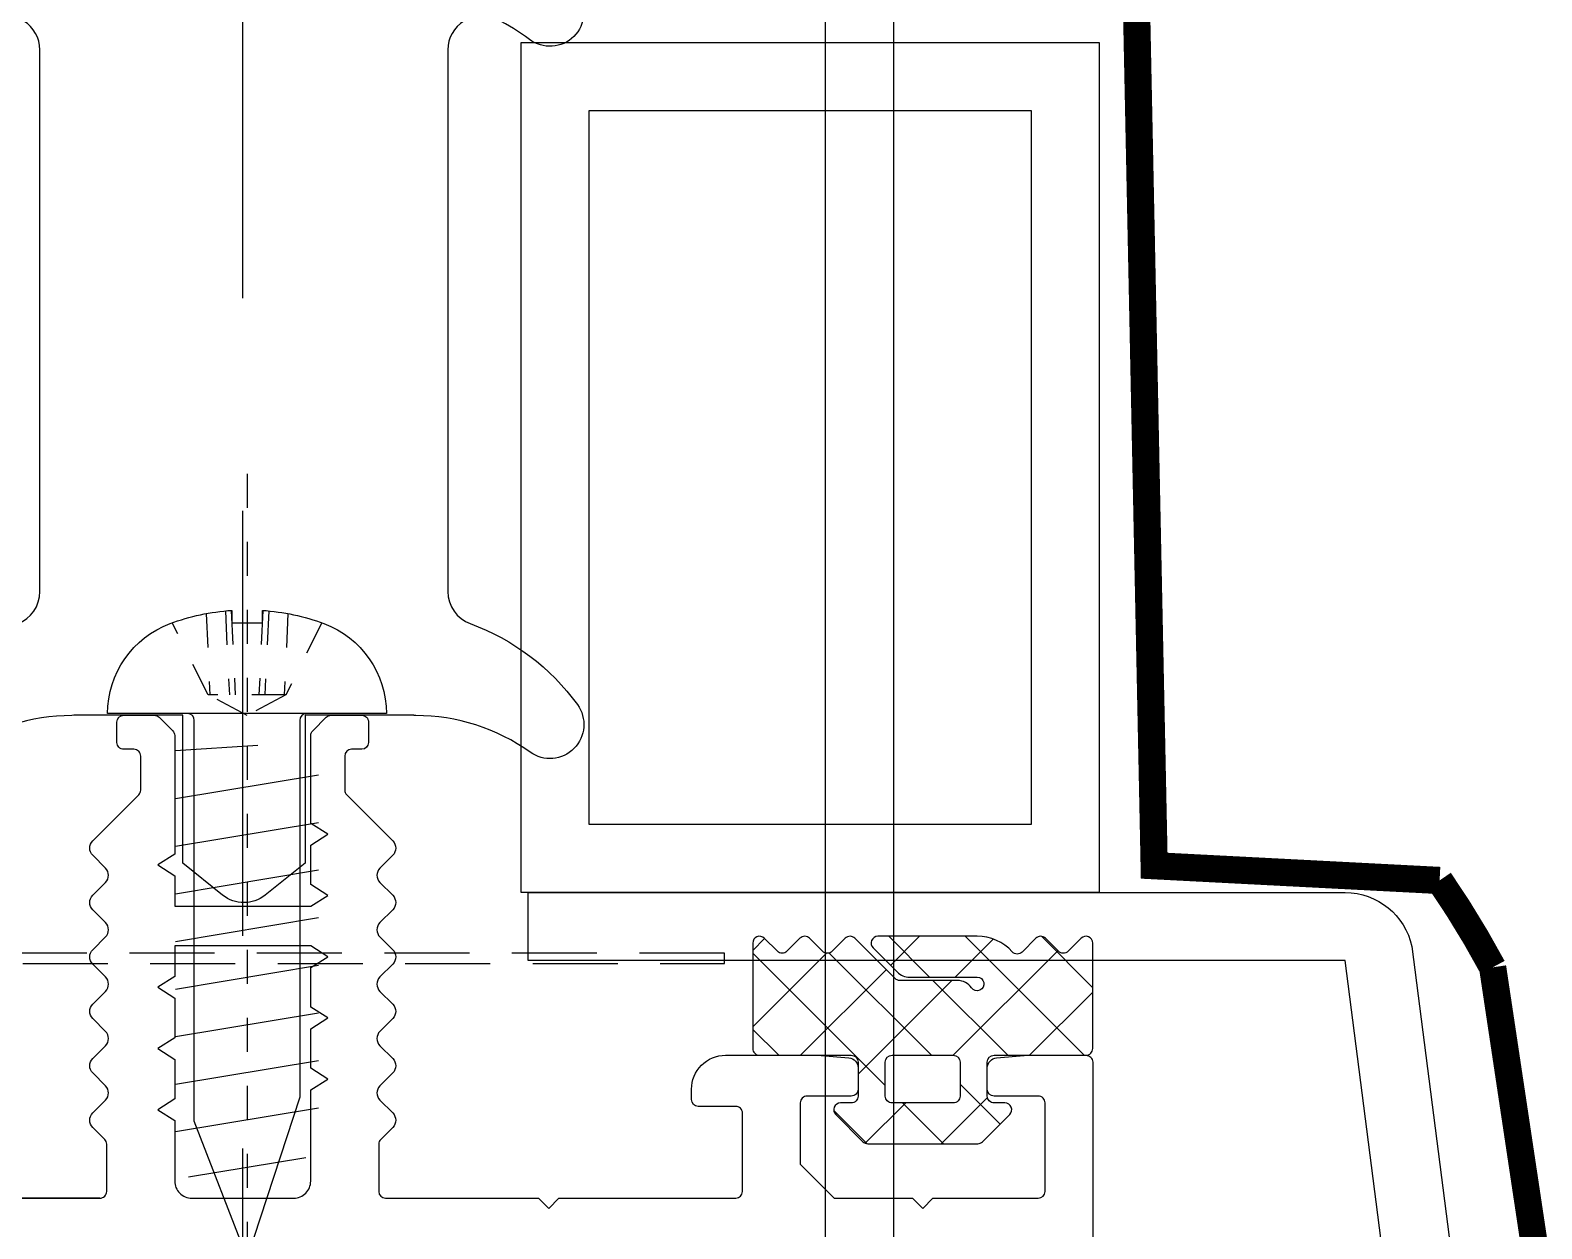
# Model space of a CAD drawing. Header units: inches. Extents: x 21 to 32698, y 13 to 3712.
# Drawn here: x 25457.375 to 25461.82, y 2597.174 to 2600.698 of the extents above; entities that cross this region are included whole.
import ezdxf

# ---------------------------------------------------------------- set-up
doc = ezdxf.new("R2010")
doc.units = ezdxf.units.IN
doc.header["$MEASUREMENT"] = 0
for name, pattern in [('1+1 dbx a2$0$374_BLD_A1_BLOK_2$0$HIDDEN', [0.375, 0.25, -0.125]), ('DASHDOT', [1, 0.5, -0.25, 0, -0.25]), ('DASHED2', [0.375, 0.25, -0.125]), ('HIDDEN', [9.524999999999995, 6.349999999999998, -3.174999999999998])]:
    doc.linetypes.add(name, pattern=pattern)
for name, color, linetype, lineweight in [('Z_MİM_-KM-ALUMINIUM-09', 8, 'Continuous', 25), ('Z_MİM_00', 8, 'Continuous', 25), ('Z_MİM_2-0', 8, 'Continuous', 25), ('Z_MİM_3-1', 8, 'DASHED2', 25), ('Z_MİM_78-köpük', 8, 'Continuous', 25), ('Z_MİM_ALUMINIUM', 8, 'Continuous', 25), ('Z_MİM_AX', 8, 'DASHDOT', 25), ('Z_MİM_fitiller_k', 8, 'Continuous', 25), ('Z_MİM_MYM_galvaniz levha', 8, 'Continuous', 25), ('Z_MİM_MYM_MEMBRAN_', 8, 'HIDDEN', 25), ('Z_MİM_OL', 8, 'Continuous', 25), ('Z_MİM_TR', 8, 'Continuous', 25)]:
    doc.layers.add(name, color=color, linetype=linetype, lineweight=lineweight)

# ---------------------------------------------------------------- blocks, each defined once
blk = doc.blocks.new('D09056')
at = {"layer": 'Z_MİM_78-köpük'}
blk.add_lwpolyline([(6, -9.143241068231873, -0.3149141225648517), (6.656664916314182, -8.204028089065101, 0.1493316839022407), (9.809564949944617, -5.822377295466138, 0.8506979925001935), (8.417814140906557, -4.422291246126405, -0.1566156319065573), (5.061590343015268, -5.499999999883582), (5, -5.499999999883582), (5, -5.508868061588143), (1.800000000046565, -5.508868061588143), (1.800000000046565, -1.160423765308221), (0.6251196609809995, -0.2194710706826299, 0.3510864949877069), (-0.6251196609809995, -0.2194710706826299), (-1.800000000046565, -1.160423765308221), (-1.800000000046565, -5.508868061588143), (-5, -5.508868061588143), (-5.061590343015268, -5.499999999883582, -0.1566156319066153), (-8.417814140906557, -4.422291246126405, 0.8506979925007954), (-9.809564949944617, -5.822377295466138, 0.14933168390224), (-6.656664916314182, -8.204028089065101, -0.3149141225648603), (-6, -9.143241068231873), (-6, -25.07252294640057, -0.5554935001659127), (-7.44162405654788, -25.96972314291634, -0.0473505120421293), (-8.397468945942817, -25.38100557320286, 0.8663340624321554), (-9.803206408862023, -26.77480182982981, 0.2374839511014017), (-4.371487642405553, -29.50889287900645), (4.371487642405553, -29.50889287900645, 0.2374839511013964), (9.803206408862023, -26.77480182982981, 0.8663340624315139), (8.397468945942817, -25.38100557320286, -0.0473505120421291), (7.44162405654788, -25.96972314291634, -0.5554935001659314), (6, -25.07252294640057)], format="xyb", close=True, dxfattribs=at)
blk = doc.blocks.new('VD')
at = {"layer": 'Z_MİM_2-0', "extrusion": (0.950034718772259, -0.3121442505113858, 0), "elevation": -4.976066775973106}
blk.add_lwpolyline([(10.17938403569046, 0), (15.14503692707554, 0)], dxfattribs=at)
at = {"layer": 'Z_MİM_2-0', "extrusion": (0.9329723060285132, 0.3599481576336212, 0), "elevation": 5.738135703692447}
blk.add_lwpolyline([(14.87303542406792, 0), (10.56685975078038, 0)], dxfattribs=at)
at = {"layer": 'Z_MİM_2-0'}
blk.add_lwpolyline([(-1.734073130995964, 13.00254934345139), (1.723911439301446, 13.57888010516762)], dxfattribs=at)
at = {"layer": 'Z_MİM_2-0', "extrusion": (0.164398987309791, -0.9863939238314047, 0)}
for points, elevation in [([(-0.1740062118521519, 0), (4.083927559188182, 0)], -11.72976403989351), ([(3.853768977094185, 0), (-0.4041647941853796, 0)], -10.34881254667882), ([(3.623610394732251, 0), (-0.6343233764229148, 0)], -8.96786105329189), ([(3.16329323039115, 0), (-1.094640540897984, 0)], -6.205958066518022), ([(2.933134648038782, 0), (-1.324799123365182, 0)], -4.825006573169368), ([(2.702976065810818, 0), (-1.554957705353916, 0)], -3.44405507985899), ([(2.472817483793376, 0), (-1.785116287601019, 0)], -2.063103586414638)]:
    blk.add_lwpolyline(points, dxfattribs=dict(at, elevation=elevation))
at = {"layer": 'Z_MİM_2-0', "extrusion": (1, 0, 0)}
for points, elevation in [([(11.92401888390304, 0), (0.1415615319856442, 0)], 1.550000000279394), ([(0.1415615319856442, 0), (11.2240188838914, 0)], -1.549999999813735), ([(-2.72480994137004, 0), (-3.092793280724436, 0)], -0.4507135039893912), ([(-3.092793280724436, 0), (-2.72480994137004, 0)], 0.4507135044550524)]:
    blk.add_lwpolyline(points, dxfattribs=dict(at, elevation=elevation))
at = {"layer": 'Z_MİM_2-0', "extrusion": (0.16439898729649, -0.9863939238336215, 0), "elevation": -7.586909559950717}
blk.add_lwpolyline([(3.39345181240198, 0), (-0.8644819587531856, 0)], dxfattribs=at)
at = {"layer": 'Z_MİM_2-0', "extrusion": (0.0655334972244464, -0.9978503699160178, 0), "elevation": -0.9017022158203323}
blk.add_lwpolyline([(-0.2590077189533923, 0), (2.163742946799732, 0)], dxfattribs=at)
at = {"layer": 'Z_MİM_2-0', "extrusion": (0, 1, 0)}
for points, elevation in [([(4.099999999743886, 0), (-4.100000000209544, 0)], -0.0584384680259973), ([(-0.4507135044550524, 0), (0.4507135039893912, 0)], -2.72480994137004)]:
    blk.add_lwpolyline(points, dxfattribs=dict(at, elevation=elevation))
at = {"layer": 'Z_MİM_2-0'}
for centre, radius, start, end in [((-1.749999999883581, 0.1415615319856442), 0.2000000000116415, 270.0000000333505, 0), ((1.750000000349245, 0.1415615319274366), 0.2000000000698492, 179.9999999833247, 269.9999999666494)]:
    blk.add_arc(centre, radius, start, end, dxfattribs=at)
at = {"layer": 'Z_MİM_2-0', "extrusion": (0, 0, -1)}
for centre, radius, start, end in [((1.279687499743886, -0.0584384679677896), 2.820312500072962, 290.3510216892812, 0), ((-1.27968750032596, -0.0584384679677896), 2.820312499883583, 180, 249.6489783169725), ((2.328306e-10, 3.391561530181205), 6.499999998167972, 273.9761108514362, 290.3510216892812), ((-1.0477379e-09, 3.391561529249883), 6.499999997172812, 249.6489783107187, 266.0238891485639)]:
    blk.add_arc(centre, radius, start, end, dxfattribs=at)
at = {"layer": 'Z_MİM_3-1', "extrusion": (0.4694715628002168, -0.8829475928513097, 0)}
blk.add_lwpolyline([(-1.296792707708209, 0), (2.329041e-10, 0)], dxfattribs=at)
at = {"layer": 'Z_MİM_3-1', "extrusion": (-0.4694715628002168, -0.8829475928513097, 0), "elevation": -6.36288e-10}
blk.add_lwpolyline([(2.471935e-10, 0), (1.296792708524002, 0)], dxfattribs=at)
at = {"layer": 'Z_MİM_3-1'}
for points in [[(-2.199999999720601, -2.72480994137004), (-1.144999999785794, -0.6088072991697118)], [(-0.6372060478897767, -3.077129869838242), (-0.5197234839433805, -0.6088072991697118)], [(-0.468169208499603, -3.091556359257081), (-0.3499999997438863, -0.6088072991697118)], [(0.4681692089652645, -3.091556359257081), (0.3500000002095476, -0.6088072991697118)], [(0.6372060483554379, -3.077129869838242), (0.5197234844090417, -0.6088072991697118)], [(1.145000000251457, -0.6088072991697118), (2.200000000186264, -2.72480994137004)]]:
    blk.add_lwpolyline(points, dxfattribs=at)
at = {"layer": 'Z_MİM_3-1', "extrusion": (0.9988692258092772, -0.0475422941303355, 0), "elevation": -1.060018076509612}
blk.add_lwpolyline([(-3.049835415918403, 0), (-0.659949243918815, 0)], dxfattribs=at)
at = {"layer": 'Z_MİM_3-1', "extrusion": (0, 1, 0), "elevation": -0.6088072991697118}
blk.add_lwpolyline([(1.144999999785794, 0), (-1.145000000251457, 0)], dxfattribs=at)
at = {"layer": 'Z_MİM_3-1', "extrusion": (0.9988692258092772, 0.0475422941303355, 0), "elevation": 1.060018077210084}
blk.add_lwpolyline([(-3.049835415951611, 0), (-0.6599492438938809, 0)], dxfattribs=at)
at = {"layer": 'Z_MİM_AX', "extrusion": (1, 0, 0), "elevation": 2.328306e-10}
blk.add_lwpolyline([(-7.108438468014355, 0), (19.941561531974, 0)], dxfattribs=at)
blk = doc.blocks.new('-KM_AL. PARAPET KAPLAMA')
at = {"layer": 'Z_MİM_-KM-ALUMINIUM-09'}
for points, elevation in [([(-14.79828749225271, -35.80001103181166), (-14.79828749225271, -36.00001103180876), (-16.9982874922498, -36.00001103180876), (-16.99828749224252, 102.8702754084661), (-12.69828749223234, 102.8702754084661), (-12.69828749223234, 106.4890459971029), (-12.49828749223525, 106.4890459971029), (-12.49828749223525, 102.6702754084663), (-16.79828749224543, 102.6702754084663), (-16.7982874922527, -35.80001103181166), (59.79203167667582, -35.80001103182076)], 0.0058164717895275), ([(59.79203167667582, -35.80001103182076), (59.79203167667582, -36.00001103181785), (-14.29828749225271, -36.00001103180876), (-14.29828749225271, -35.80001103181166)], -0.005105907344398)]:
    blk.add_lwpolyline(points, dxfattribs=dict(at, elevation=elevation))
blk = doc.blocks.new('-KM_Çatı A Kesiti')
blk.add_blockref('-KM_AL. PARAPET KAPLAMA', (10.00671904560295, 0))

msp = doc.modelspace()

# ---------------------------------------------------------------- hatches: boundary and pattern name
at = {"layer": 'Z_MİM_fitiller_k'}
h = msp.add_hatch(dxfattribs=at)
h.set_pattern_fill('ANSI37', color=256, scale=0.05, angle=270)
h.set_pattern_definition([(315, (-47456.36704889424, 195651.2685716782), (0.1122532015133643, 0.1122532015133643), []), (44.99999999999999, (-47456.36704889424, 195651.2685716782), (-0.1122532015133643, 0.1122532015133643), [])])
edge = h.paths.add_edge_path(flags=16)
edge.add_line((25460.10980796323, 2597.663697184672), (25460.10980796323, 2597.563697184666))
edge.add_arc((25460.08980796323, 2597.56369718465), 0.0200000000004366, -89.99999996873379, 4.68991743218794e-08, ccw=False)
edge.add_line((25460.08980796324, 2597.543697184648), (25459.90980796322, 2597.543697184648))
edge.add_arc((25459.90980796323, 2597.563697184643), 0.0199999999945249, 179.9999999322568, 269.9999999478898, ccw=False)
edge.add_line((25459.88980796324, 2597.563697184666), (25459.88980796324, 2597.663697184672))
edge.add_arc((25459.90980796323, 2597.663697184679), 0.0199999999822467, 90.00000002084408, 180.0000000195413, ccw=False)
edge.add_line((25459.90980796322, 2597.683697184662), (25460.08980796324, 2597.683697184662))
edge.add_arc((25460.08980796324, 2597.663697184672), 0.0199999999904321, 1.3026806300331373e-09, 90, ccw=False)
edge = h.paths.add_edge_path()
edge.add_line((25459.49980796325, 2598.013697184664), (25459.49980796325, 2597.703697184659))
edge.add_arc((25459.51980796325, 2597.703697184654), 0.0199999999931606, 179.9999999856697, 270.0000000416882)
edge.add_line((25459.51980796326, 2597.683697184662), (25459.78980796324, 2597.683697184662))
edge.add_arc((25459.78980796325, 2597.663697184666), 0.0199999999958891, 1.6935814528551418e-08, 90.00000002084408, ccw=False)
edge.add_line((25459.80980796324, 2597.663697184672), (25459.80980796324, 2597.563697184666))
edge.add_arc((25459.78980796324, 2597.563697184655), 0.0200000000040745, -89.99999998957787, 3.126609726677998e-08, ccw=False)
edge.add_line((25459.78980796324, 2597.543697184648), (25459.75809223449, 2597.543697184648))
edge.add_arc((25459.75809223449, 2597.52369718466), 0.0199999999886131, 89.99999998957794, 224.9999999723644)
edge.add_line((25459.74395009887, 2597.509555049049), (25459.82395009888, 2597.429555049077))
edge.add_arc((25459.83809223455, 2597.443697184643), 0.0199999999901895, 224.9999997945753, 269.9999998124032)
edge.add_line((25459.83809223448, 2597.423697184653), (25460.16152369199, 2597.423697184653))
edge.add_arc((25460.16152369194, 2597.44369718467), 0.0200000000163527, 270.0000001563306, 315.0000001741044)
edge.add_line((25460.17566582762, 2597.429555049077), (25460.25566582762, 2597.509555049049))
edge.add_arc((25460.24152369199, 2597.52369718466), 0.0199999999905111, 315.0000000276356, 450.000000010422)
edge.add_line((25460.24152369199, 2597.543697184648), (25460.20980796324, 2597.543697184648))
edge.add_arc((25460.20980796324, 2597.563697184655), 0.0200000000072578, 179.9999999687339, 269.999999989578, ccw=False)
edge.add_line((25460.18980796324, 2597.563697184666), (25460.18980796324, 2597.663697184672))
edge.add_arc((25460.20980796324, 2597.663697184666), 0.0199999999931606, 89.99999997915592, 179.9999999830642, ccw=False)
edge.add_line((25460.20980796324, 2597.683697184662), (25460.47980796324, 2597.683697184662))
edge.add_arc((25460.47980796324, 2597.703697184638), 0.0199999999758802, 270, 360.0000000612295)
edge.add_line((25460.49980796322, 2597.703697184659), (25460.49980796322, 2598.013697184664))
edge.add_arc((25460.47980796324, 2598.013697184649), 0.0199999999786087, 4.5596432e-08, 135.0000000488229)
edge.add_line((25460.46566582762, 2598.027839320244), (25460.42738155638, 2597.98955504906))
edge.add_arc((25460.41323942076, 2598.003697184682), 0.0200000000011224, 224.9999999953941, 315.00000001197543, ccw=False)
edge.add_line((25460.39909728513, 2597.98955504906), (25460.36081301387, 2598.027839320244))
edge.add_arc((25460.34667087825, 2598.01369718463), 0.0199999999882602, 44.99999999539407, 135.0000000119754)
edge.add_line((25460.33252874263, 2598.027839320244), (25460.29211722353, 2597.987427801154))
edge.add_arc((25460.2779750879, 2598.00156993678), 0.0200000000094828, 222.3924210490414, 315.00000001750254, ccw=False)
edge.add_arc((25460.15980796322, 2597.893697184658), 0.140000000008341, 42.39242106119943, 89.99999999255569)
edge.add_line((25460.15980796323, 2598.033697184668), (25459.8680922345, 2598.033697184668))
edge.add_arc((25459.86809223449, 2598.01369718468), 0.0199999999886131, 89.99999998957794, 224.9999999723644)
edge.add_line((25459.85395009887, 2597.999555049069), (25459.92516330231, 2597.928341845558))
edge.add_arc((25459.96051864129, 2597.963697184625), 0.0499999999511964, 225.0000000674309, 270.0000000750387)
edge.add_line((25459.96051864136, 2597.913697184673), (25460.15980796323, 2597.913697184673))
edge.add_arc((25460.15980796323, 2597.893697184676), 0.0199999999967986, -145.15009540598032, 90.00000001042213, ccw=False)
edge.add_arc((25460.1023623368, 2597.853697184677), 0.0499999999833424, 34.84990458858232, 90.00000001250645)
edge.add_line((25460.10236233678, 2597.903697184663), (25459.93265067572, 2597.903697184663))
edge.add_arc((25459.93265067562, 2597.923697184621), 0.0199999999576903, 225.0000002892527, 270.0000002918172, ccw=False)
edge.add_line((25459.91850854009, 2597.909555048956), (25459.80022426884, 2598.027839320244))
edge.add_arc((25459.78608213323, 2598.013697184637), 0.019999999981186, 44.99999998986694, 135.0000000101331)
edge.add_line((25459.77193999762, 2598.027839320244), (25459.73365572636, 2597.98955504906))
edge.add_arc((25459.71951359073, 2598.003697184687), 0.0200000000075535, 224.9999999917093, 315.00000000829067, ccw=False)
edge.add_line((25459.7053714551, 2597.98955504906), (25459.66708718386, 2598.027839320244))
edge.add_arc((25459.65294504825, 2598.013697184636), 0.0199999999818291, 44.99999999170931, 135.0000000082907)
edge.add_line((25459.63880291263, 2598.027839320244), (25459.60051864137, 2597.98955504906))
edge.add_arc((25459.58637650574, 2598.003697184682), 0.01999999999855, 224.9999999880246, 315.00000000460597, ccw=False)
edge.add_line((25459.57223437012, 2597.98955504906), (25459.53395009888, 2598.027839320244))
edge.add_arc((25459.51980796325, 2598.013697184642), 0.0199999999924404, 44.99999993367453, 179.9999999374677)
edge = h.paths.add_edge_path(flags=16)
edge.add_arc((25459.76980796325, 2601.203679671153), 0.0200000000040745, 89.99999997915592, 179.9999999765505, ccw=False)
edge.add_line((25459.76980796325, 2601.223679671156), (25459.94980796325, 2601.223679671156))
edge.add_arc((25459.94980796326, 2601.203679671151), 0.0200000000054388, 2.8660622319875984e-08, 90.00000002084408, ccw=False)
edge.add_line((25459.96980796326, 2601.203679671161), (25459.96980796326, 2601.103679671161))
edge.add_arc((25459.94980796326, 2601.103679671169), 0.0200000000040745, 269.99999996873385, 359.9999999778532, ccw=False)
edge.add_line((25459.94980796325, 2601.083679671165), (25459.76980796325, 2601.083679671165))
edge.add_arc((25459.76980796325, 2601.103679671167), 0.0200000000022556, 180.0000000169358, 270.00000003126615, ccw=False)
edge.add_line((25459.74980796324, 2601.103679671161), (25459.74980796324, 2601.203679671161))
edge = h.paths.add_edge_path()
edge.add_arc((25460.47359103267, 2600.789320486761), 0.1000000000079838, 60.000000020672985, 165.000000020383, ccw=False)
edge.add_line((25460.52359103264, 2600.875923027166), (25460.76532273605, 2600.736359163069))
edge.add_arc((25460.77532273601, 2600.753679671139), 0.0199999999739073, 240.0000000945158, 270.0000002084408)
edge.add_line((25460.77532273608, 2600.733679671165), (25460.86913886446, 2600.733679671165))
edge.add_arc((25460.86913886447, 2600.753679671192), 0.0200000000272667, 269.9999999687339, 409.99999999428)
edge.add_line((25460.88199461668, 2600.769000560072), (25460.51255100296, 2601.079000560055))
edge.add_arc((25460.4996952508, 2601.063679671173), 0.0199999999910842, 50.00000011738581, 90.00000013548654)
edge.add_line((25460.49969525075, 2601.083679671165), (25460.06980796325, 2601.083679671165))
edge.add_arc((25460.06980796323, 2601.103679671173), 0.0200000000077125, 180.0000000325689, 270.0000000521102, ccw=False)
edge.add_line((25460.04980796323, 2601.103679671161), (25460.04980796323, 2601.203679671161))
edge.add_arc((25460.06980796324, 2601.203679671147), 0.0200000000077125, 89.99999995831178, 179.9999999609174, ccw=False)
edge.add_line((25460.06980796325, 2601.223679671156), (25460.101523692, 2601.223679671156))
edge.add_arc((25460.10152369201, 2601.243679671137), 0.0199999999808824, 269.9999999895779, 405.0000000036847)
edge.add_line((25460.11566582762, 2601.257821806748), (25460.03566582763, 2601.337821806874))
edge.add_arc((25460.02152369212, 2601.323679671184), 0.0199999999670376, 45.00000036202651, 90.00000036477144)
edge.add_line((25460.021523692, 2601.343679671152), (25459.69809223449, 2601.343679671152))
edge.add_arc((25459.69809223437, 2601.323679671202), 0.0199999999499596, 89.99999965607265, 134.9999996591608)
edge.add_line((25459.68395009887, 2601.337821806874), (25459.60395009889, 2601.257821806748))
edge.add_arc((25459.6180922345, 2601.243679671136), 0.0199999999815076, 134.9999999944729, 270)
edge.add_line((25459.6180922345, 2601.223679671156), (25459.64980796325, 2601.223679671156))
edge.add_arc((25459.64980796324, 2601.203679671164), 0.0199999999927059, -7.816595370968571e-09, 89.99999998957799, ccw=False)
edge.add_line((25459.66980796324, 2601.203679671161), (25459.66980796324, 2601.103679671161))
edge.add_arc((25459.64980796325, 2601.103679671156), 0.0199999999895226, -90, 1.4330282738228561e-08, ccw=False)
edge.add_line((25459.64980796325, 2601.083679671165), (25459.37980796324, 2601.083679671165))
edge.add_arc((25459.37980796325, 2601.063679671158), 0.0200000000063483, 90.00000003126613, 180.0000000351744)
edge.add_line((25459.35980796325, 2601.063679671146), (25459.35980796325, 2600.753679671163))
edge.add_arc((25459.37980796325, 2600.753679671173), 0.0199999999967986, 180.0000000273578, 315.0000000460594)
edge.add_line((25459.39395009888, 2600.73953753556), (25459.43223437013, 2600.777821806752))
edge.add_arc((25459.44637650575, 2600.763679671128), 0.0199999999975853, 45.00000001473899, 134.9999999926305, ccw=False)
edge.add_line((25459.46051864137, 2600.777821806752), (25459.49880291261, 2600.73953753556))
edge.add_arc((25459.51294504823, 2600.753679671169), 0.0199999999866524, 224.9999999760491, 315.0000000239509)
edge.add_line((25459.52708718385, 2600.73953753556), (25459.56749870296, 2600.779949054658))
edge.add_arc((25459.58164083859, 2600.765806919048), 0.0199999999959775, 42.39242107426128, 135.0000000414534, ccw=False)
edge.add_arc((25459.69980796325, 2600.873679671176), 0.1400000000108663, 222.3924210645399, 269.9999999955334)
edge.add_line((25459.69980796324, 2600.733679671165), (25459.991523692, 2600.733679671165))
edge.add_arc((25459.99152369199, 2600.75367967121), 0.0200000000454566, 270.0000000312661, 405.000000029478)
edge.add_line((25460.00566582764, 2600.767821806874), (25459.93445262419, 2600.839035010152))
edge.add_arc((25459.89909728505, 2600.803679671122), 0.0500000000389809, 44.99999990861825, 89.9999999041172)
edge.add_line((25459.89909728513, 2600.853679671161), (25459.69980796324, 2600.853679671161))
edge.add_arc((25459.69980796326, 2600.873679671146), 0.0199999999845204, 34.84990452330783, 269.99999995831183, ccw=False)
edge.add_arc((25459.75725358969, 2600.913679671117), 0.0499999999668557, 214.8499045979273, 270.0000000208441)
edge.add_line((25459.7572535897, 2600.863679671149), (25459.92696525081, 2600.863679671149))
edge.add_arc((25459.92696525078, 2600.843679671178), 0.019999999970878, 44.99999989590577, 89.99999991662372, ccw=False)
edge.add_line((25459.94110738641, 2600.857821806754), (25460.05939165763, 2600.73953753556))
edge.add_arc((25460.07353379326, 2600.753679671172), 0.0199999999914758, 224.9999999751279, 315.000000024872)
edge.add_line((25460.08767592888, 2600.73953753556), (25460.12596020013, 2600.777821806752))
edge.add_arc((25460.14010233575, 2600.763679671121), 0.0200000000053026, 45.00000000736952, 134.999999985261, ccw=False)
edge.add_line((25460.15424447138, 2600.777821806752), (25460.19252874263, 2600.73953753556))
edge.add_arc((25460.20667087826, 2600.753679671174), 0.0199999999950129, 224.999999970522, 315.0000000221084)
edge.add_line((25460.22081301388, 2600.73953753556), (25460.25909728512, 2600.777821806752))
edge.add_arc((25460.27323942076, 2600.763679671111), 0.0200000000229881, 45.00000001381778, 134.9999999935517, ccw=False)
edge.add_line((25460.28738155639, 2600.777821806752), (25460.32566582762, 2600.73953753556))
edge.add_arc((25460.33980796325, 2600.753679671172), 0.0199999999988715, 224.9999999520983, 344.9999999741822)
edge.add_line((25460.35912647978, 2600.74850329026), (25460.37699845002, 2600.815202391239))

# ---------------------------------------------------------------- linework, layer by layer
at = {"layer": 'Z_MİM_00', "linetype": '1+1 dbx a2$0$374_BLD_A1_BLOK_2$0$HIDDEN', "ltscale": 5}
msp.add_line((25457.99980794832, 2577.410074719429, 0.006509979609814), (25457.99980794832, 2608.042582886568, 0.006509979609814), dxfattribs=at)
at = {"layer": 'Z_MİM_00', "elevation": 0.003254990603011}
for points in [[(25458.81908699435, 2600.662231903245), (25460.51908699436, 2600.662231903245), (25460.51908699436, 2598.162231903245), (25458.81908699435, 2598.162231903245)], [(25459.01908699436, 2600.462231903247), (25460.31908699435, 2600.462231903247), (25460.31908699435, 2598.362231903242), (25459.01908699436, 2598.362231903242)]]:
    msp.add_lwpolyline(points, close=True, dxfattribs=at)
at = {"layer": 'Z_MİM_00', "linetype": 'Continuous', "elevation": 0.0016274961095583, "flags": 128}
for points in [[(25459.49980796325, 2598.013697184664), (25459.49980796325, 2597.703697184659, 0.4142135626796425), (25459.51980796326, 2597.683697184662), (25459.78980796324, 2597.683697184662, -0.4142135623629109), (25459.80980796324, 2597.663697184672), (25459.80980796324, 2597.563697184666, -0.4142135624259474), (25459.78980796324, 2597.543697184648), (25459.75809223449, 2597.543697184648, 0.6681786379025471), (25459.74395009887, 2597.509555049049), (25459.82395009888, 2597.429555049077, 0.1989123674612954), (25459.83809223448, 2597.423697184653), (25460.16152369199, 2597.423697184653, 0.1989123674591948), (25460.17566582762, 2597.429555049077), (25460.25566582762, 2597.509555049049, 0.6681786379029581), (25460.24152369199, 2597.543697184648), (25460.20980796324, 2597.543697184648, -0.4142135624246725), (25460.18980796324, 2597.563697184666), (25460.18980796324, 2597.663697184672, -0.4142135623613032), (25460.20980796324, 2597.683697184662), (25460.47980796324, 2597.683697184662, 0.4142135626815834), (25460.49980796322, 2597.703697184659), (25460.49980796322, 2598.013697184664, 0.668178637945337), (25460.46566582762, 2598.027839320244), (25460.42738155638, 2597.98955504906, -0.4142135624601784), (25460.39909728513, 2597.98955504906), (25460.36081301387, 2598.027839320244, 0.4142135624571245), (25460.33252874263, 2598.027839320244), (25460.29211722353, 2597.987427801154, -0.4276070772776452), (25460.2632041973, 2597.988085842763, 0.2107675906910373), (25460.15980796323, 2598.033697184668), (25459.8680922345, 2598.033697184668, 0.6681786379092503), (25459.85395009887, 2597.999555049069), (25459.92516330231, 2597.928341845558, 0.1989123674142356), (25459.96051864136, 2597.913697184673), (25460.15980796323, 2597.913697184673, -1.650385117550938), (25460.14339492711, 2597.882268613246, 0.2453926839639503), (25460.10236233678, 2597.903697184663), (25459.93265067572, 2597.903697184663, -0.1989123673889607), (25459.91850854009, 2597.909555048956), (25459.80022426884, 2598.027839320244, 0.4142135624801754), (25459.77193999762, 2598.027839320244), (25459.73365572636, 2597.98955504906, -0.4142135624599832), (25459.7053714551, 2597.98955504906), (25459.66708718386, 2598.027839320244, 0.414213562455103), (25459.63880291263, 2598.027839320244), (25459.60051864137, 2597.98955504906, -0.4142135624587083), (25459.57223437012, 2597.98955504906), (25459.53395009888, 2598.027839320244, 0.668178637944688)], [(25460.10980796323, 2597.663697184672), (25460.10980796323, 2597.563697184666, -0.4142135624278879), (25460.08980796324, 2597.543697184648), (25459.90980796322, 2597.543697184648, -0.4142135624290248), (25459.88980796324, 2597.563697184666), (25459.88980796324, 2597.663697184672, -0.4142135623653226), (25459.90980796322, 2597.683697184662), (25460.08980796324, 2597.683697184662, -0.4142135623645186)]]:
    msp.add_lwpolyline(points, format="xyb", close=True, dxfattribs=at)
at = {"layer": 'Z_MİM_00', "linetype": '1+1 dbx a2$0$374_BLD_A1_BLOK_2$0$HIDDEN', "elevation": -0.0032549889946714}
msp.add_lwpolyline([(25459.41644302201, 2597.953431206055), (25459.41644302201, 2597.983696290755), (25413.85302062838, 2597.983697184679), (25413.85302062838, 2597.953432099979)], close=True, dxfattribs=at)
at = {"layer": 'Z_MİM_ALUMINIUM'}
for p, q in [((25457.57980795724, 2597.263697203872, 0.0048824851085953), (25457.12980793607, 2597.263697203872, 0.0048824851085953)), ((25457.1298079361, 2597.263697203872, 0.0081374741032667), (25457.57980795724, 2597.263697203872, 0.0081374741032667))]:
    msp.add_line(p, q, dxfattribs=at)
at = {"layer": 'Z_MİM_ALUMINIUM', "flags": 128}
for points, elevation in [([(25457.57980795724, 2597.263697203872, 0.4142135890922215), (25457.59980794827, 2597.283697202756), (25457.59980792928, 2597.422275850242, 0.198912543602791), (25457.59395007428, 2597.436417995979), (25457.55859475518, 2597.471773324976, -0.4142134498877013), (25457.55859474481, 2597.514199732248), (25457.59616832879, 2597.551773328659, 0.4142134505511886), (25457.59616833795, 2597.594199732249), (25457.55859475387, 2597.631773333645, -0.4142134317569836), (25457.55859474481, 2597.674199732251), (25457.5961683302, 2597.711773337656, 0.4142134308257293), (25457.59616833795, 2597.754199732253), (25457.55859475245, 2597.791773342875, -0.4142134120320848), (25457.55859474481, 2597.834199732262), (25457.59616833163, 2597.871773346652, 0.4142134110811142), (25457.59616833795, 2597.914199732243), (25457.55859475977, 2597.951773296552, -0.4142135132332048), (25457.55859474481, 2597.994199732243), (25457.59616833306, 2598.031773355744, 0.4142133913132788), (25457.59616833795, 2598.074199732252), (25457.55859475834, 2598.11177330557, -0.41421349350811), (25457.55859474481, 2598.154199732262), (25457.5961683345, 2598.191773364762, 0.4142133715907041), (25457.59616833795, 2598.234199732264), (25457.55859475691, 2598.271773314662, -0.4142134737384396), (25457.55859474481, 2598.314199732149), (25457.69395008967, 2598.449555057659, 0.1989122522194296), (25457.69980794827, 2598.463697198056), (25457.69980794568, 2598.563697208459, 0.4142137756791083), (25457.67980793264, 2598.583697206964), (25457.64980796716, 2598.583697173371, -0.4142137804746124), (25457.62980794825, 2598.603697192155), (25457.6298079482, 2598.663697156049, -0.4142133977270177), (25457.64980796241, 2598.68369720697), (25457.7398078754, 2598.68369728296, -0.1989125391343076), (25457.75395004217, 2598.677839384252), (25457.79395008731, 2598.637839327375, -0.1989122843390033), (25457.79980794825, 2598.623697206958), (25457.79980793878, 2598.27555075257), (25457.74980795389, 2598.243697192147), (25457.79980793878, 2598.211843724972), (25457.79980793878, 2598.121843691564), (25458.19980795779, 2598.121843691564), (25458.2498079427, 2598.153697251966), (25458.19980795779, 2598.185550719148), (25458.19980795779, 2598.301843665167), (25458.2498079427, 2598.333697225576), (25458.19980795779, 2598.365550692751), (25458.19980795779, 2598.623697208966, -0.1989125441706253), (25458.20566582968, 2598.637839359557), (25458.24566587078, 2598.677839319059, -0.1989120443378634), (25458.25980800136, 2598.68369720697), (25458.34980791893, 2598.68369728296, -0.4142137269674714), (25458.36980794832, 2598.663697235962), (25458.36980794841, 2598.603697224052, -0.4142134379427544), (25458.34980794834, 2598.583697206964), (25458.31980791682, 2598.583697173371, 0.4142133491171867), (25458.29980794833, 2598.563697198149), (25458.29980795093, 2598.463697193865, 0.1989124050599134), (25458.3056658127, 2598.449555071258), (25458.44102114168, 2598.314199699647, -0.4142135349519231), (25458.44102114536, 2598.27177331897), (25458.40344757039, 2598.234199745258, 0.4142134350794419), (25458.40344755493, 2598.191773329161), (25458.4410211489, 2598.154199684881, -0.4142134153405481), (25458.44102114679, 2598.111773320472), (25458.40344756898, 2598.074199736378, 0.4142133955637244), (25458.4034475535, 2598.031773330569), (25458.44102115035, 2597.994199675884, -0.4142133758172829), (25458.44102114822, 2597.951773321879), (25458.40344756753, 2597.914199727265, 0.4142134770761471), (25458.40344756083, 2597.871773323158), (25458.441021143, 2597.834199722156, -0.4142134573267017), (25458.44102114966, 2597.791773323244), (25458.40344756612, 2597.754199718239, 0.4142134375466636), (25458.40344755941, 2597.711773324669), (25458.44102114445, 2597.674199713072, -0.4142134177833694), (25458.44102115107, 2597.631773324755), (25458.40344756467, 2597.594199709243, 0.4142133980597471), (25458.40344755796, 2597.551773326076), (25458.44102114586, 2597.514199704075, -0.4142135009227801), (25458.44102114363, 2597.471773317242), (25458.40566580789, 2597.436417991366, 0.1989125118691606), (25458.39980794836, 2597.422275850758), (25458.39980796729, 2597.283697205157, 0.4142135343171385), (25458.41980795773, 2597.263697206972), (25458.86980796052, 2597.263697203872), (25458.89980790954, 2597.233697208253), (25458.92980795174, 2597.263697203872), (25459.44980791944, 2597.263697203872, 0.4142135475698437), (25459.4698079483, 2597.283697218748), (25459.46980796573, 2597.513697209882, 0.4142136115820268), (25459.44980795664, 2597.533697206969), (25459.33980792971, 2597.533697187578, -0.4142135503073819), (25459.31980794829, 2597.553697183653), (25459.31980794115, 2597.583697181149, -0.4142136052119212), (25459.41980794842, 2597.68369720697), (25459.69980796992, 2597.683697212165, -0.0218200366996575), (25459.70155098939, 2597.683621107366), (25459.78242268605, 2597.676545772379, -0.3888781726345095), (25459.80980794831, 2597.646659973753), (25459.80980804009, 2597.583697249558, -0.4142138813252679), (25459.78980798028, 2597.563697206975), (25459.65980794095, 2597.56369722975, 0.4142136053653717), (25459.63980794833, 2597.543697222556), (25459.63980795635, 2597.363697196966), (25459.73980797273, 2597.263697203872), (25459.96980795455, 2597.263697203872), (25459.99980790358, 2597.233697208253), (25460.02980803889, 2597.263697203872), (25460.33980790495, 2597.263697203872, 0.4142134956655501), (25460.3598079483, 2597.283697222569), (25460.35980803713, 2597.54369717957, 0.4142135948310183), (25460.33980798365, 2597.563697206975), (25460.20980791941, 2597.56369722975, -0.4142135325886391), (25460.1898079483, 2597.583697204971), (25460.1898079483, 2597.64665991548, -0.3888787318532191), (25460.21719330743, 2597.676545772379), (25460.29806487368, 2597.683621104485, -0.0218200556186091), (25460.29980799138, 2597.683697212165), (25460.47980794828, 2597.68369720697, -0.4142137082473009), (25460.49980798556, 2597.663697189562), (25460.49980798556, 2585.203697260656, -0.4142135623517845)], 0.0048824851085953), ([(25457.57980795724, 2597.263697203872, 0.4142135890922215), (25457.59980794824, 2597.28369720264), (25457.59980792929, 2597.422275850242, 0.198912543602791), (25457.59395007429, 2597.43641799595), (25457.55859475517, 2597.471773324954, -0.4142134498877013), (25457.5585947448, 2597.514199732248), (25457.59616832876, 2597.551773328638, 0.4142134505511886), (25457.59616833795, 2597.594199732249), (25457.55859475386, 2597.631773333856, -0.4142134317569836), (25457.5585947448, 2597.674199732229), (25457.59616833019, 2597.711773337656, 0.4142134308257293), (25457.59616833795, 2597.754199732238), (25457.55859475241, 2597.791773342875, -0.4142134120320848), (25457.5585947448, 2597.83419973224), (25457.59616833161, 2597.871773346652, 0.4142134110811142), (25457.59616833795, 2597.914199732243), (25457.55859475979, 2597.951773296552, -0.4142135132332048), (25457.5585947448, 2597.994199732243), (25457.59616833306, 2598.031773355744, 0.4142133913132788), (25457.59616833795, 2598.074199732042), (25457.55859475833, 2598.111773305549, -0.41421349350811), (25457.5585947448, 2598.154199732233), (25457.59616833449, 2598.191773364741, 0.4142133715907041), (25457.59616833795, 2598.234199732234), (25457.55859475691, 2598.27177331464, -0.4142134737384396), (25457.5585947448, 2598.314199732243), (25457.69395008967, 2598.449555057725, 0.1989122522194296), (25457.69980794824, 2598.463697198056), (25457.69980794569, 2598.563697208459, 0.4142137756791083), (25457.67980793262, 2598.583697206964), (25457.64980796717, 2598.583697173466, -0.4142137804746124), (25457.62980794823, 2598.603697192155), (25457.62980794817, 2598.663697156049, -0.4142133977270177), (25457.6498079624, 2598.68369720697), (25457.7398078754, 2598.68369728296, -0.1989125391343076), (25457.75395004217, 2598.677839384252), (25457.79395008731, 2598.637839327361, -0.1989122843390033), (25457.79980794825, 2598.623697206958), (25457.79980793878, 2598.275550752557), (25457.74980795388, 2598.243697192241), (25457.79980793878, 2598.211843724972), (25457.79980793878, 2598.121843691542), (25458.19980795778, 2598.121843691542), (25458.24980794272, 2598.153697251966), (25458.19980795778, 2598.185550719148), (25458.19980795778, 2598.301843665232), (25458.24980794272, 2598.333697225547), (25458.19980795778, 2598.365550692751), (25458.19980795778, 2598.623697208966, -0.1989125441706253), (25458.20566582971, 2598.637839359557), (25458.24566587076, 2598.677839319059, -0.1989120443378634), (25458.25980800134, 2598.68369720697), (25458.34980791892, 2598.68369728296, -0.4142137269674714), (25458.36980794832, 2598.663697235866), (25458.36980794843, 2598.603697224052, -0.4142134379427544), (25458.34980794834, 2598.583697206964), (25458.31980791683, 2598.583697173466, 0.4142133491171867), (25458.29980794836, 2598.563697198149), (25458.29980795093, 2598.46369719396, 0.1989124050599134), (25458.3056658127, 2598.449555071374), (25458.44102114167, 2598.314199699741, -0.4142135349519231), (25458.44102114536, 2598.27177331897), (25458.40344757042, 2598.234199745375, 0.4142134350794419), (25458.40344755492, 2598.191773329139), (25458.44102114889, 2598.154199684881, -0.4142134153405481), (25458.44102114677, 2598.111773320451), (25458.40344756896, 2598.074199736378, 0.4142133955637244), (25458.40344755349, 2598.031773330554), (25458.44102115034, 2597.994199675856, -0.4142133758172829), (25458.44102114821, 2597.951773321865), (25458.40344756754, 2597.914199727236, 0.4142134770761471), (25458.40344756083, 2597.871773323231), (25458.44102114301, 2597.834199722156, -0.4142134573267017), (25458.44102114962, 2597.79177332336), (25458.4034475661, 2597.754199718239, 0.4142134375466636), (25458.40344755941, 2597.711773324639), (25458.44102114442, 2597.674199713043, -0.4142134177833694), (25458.44102115108, 2597.631773324725), (25458.40344756467, 2597.594199709243, 0.4142133980597471), (25458.40344755796, 2597.551773326047), (25458.44102114588, 2597.514199704046, -0.4142135009227801), (25458.44102114363, 2597.471773317242), (25458.40566580787, 2597.436417991366, 0.1989125118691606), (25458.39980794834, 2597.422275850736), (25458.39980796729, 2597.283697205157, 0.4142135343171385), (25458.41980795771, 2597.26369720695), (25458.86980796052, 2597.263697203872), (25458.89980790954, 2597.233697208253), (25458.92980795171, 2597.263697203872), (25459.44980791946, 2597.263697203872, 0.4142135475698437), (25459.46980794826, 2597.283697218865), (25459.46980796571, 2597.513697209862, 0.4142136115820268), (25459.4498079566, 2597.533697206969), (25459.33980792967, 2597.533697187549, -0.4142135503073819), (25459.31980794827, 2597.553697183653), (25459.31980794115, 2597.583697181236, -0.4142136052119212), (25459.4198079484, 2597.68369720697), (25459.69980796991, 2597.683697212136, -0.0218200366996575), (25459.70155098937, 2597.683621107366), (25459.78242268604, 2597.676545772379, -0.3888781726345095), (25459.80980794828, 2597.64665997373), (25459.80980804008, 2597.583697249558, -0.4142138813252679), (25459.78980798028, 2597.563697206946), (25459.65980794094, 2597.56369722975, 0.4142136053653717), (25459.63980794828, 2597.543697222643), (25459.63980795634, 2597.363697196966), (25459.73980797272, 2597.263697203872), (25459.96980795455, 2597.263697203872), (25459.9998079036, 2597.233697208253), (25460.02980803888, 2597.263697203872), (25460.33980790492, 2597.263697203872, 0.4142134956655501), (25460.35980794826, 2597.283697222547), (25460.3598080371, 2597.543697179555, 0.4142135948310183), (25460.33980798365, 2597.563697206946), (25460.20980791938, 2597.56369722975, -0.4142135325886391), (25460.18980794828, 2597.583697204971), (25460.18980794828, 2597.646659915449, -0.3888787318532191), (25460.21719330739, 2597.676545772379), (25460.29806487367, 2597.683621104455, -0.0218200556186091), (25460.29980799138, 2597.683697212136), (25460.47980794828, 2597.68369720697, -0.4142137082473009), (25460.49980798556, 2597.663697189649), (25460.49980798556, 2585.203697260656, -0.4142135623517845)], 0.0081374741032667), ([(25457.57980795726, 2597.263697203829, 0.4142135890922215), (25457.59980794828, 2597.283697202727), (25457.59980792932, 2597.422275850199, 0.198912543602791), (25457.59395007431, 2597.436417995877), (25457.55859475521, 2597.471773324881, -0.4142134498877013), (25457.55859474484, 2597.514199732219), (25457.59616832879, 2597.551773328638, 0.4142134505511886), (25457.59616833797, 2597.594199732249), (25457.55859475389, 2597.631773333791, -0.4142134317569836), (25457.55859474484, 2597.674199732229), (25457.59616833023, 2597.711773337679, 0.4142134308257293), (25457.59616833797, 2597.754199732253), (25457.55859475247, 2597.791773342831, -0.4142134120320848), (25457.55859474484, 2597.83419973224), (25457.59616833165, 2597.871773346674, 0.4142134110811142), (25457.59616833797, 2597.91419973222), (25457.5585947598, 2597.951773296552, -0.4142135132332048), (25457.55859474484, 2597.994199732243), (25457.59616833308, 2598.031773355714, 0.4142133913132788), (25457.59616833797, 2598.074199732231), (25457.55859475836, 2598.111773305549, -0.41421349350811), (25457.55859474484, 2598.154199732262), (25457.59616833451, 2598.191773364762, 0.4142133715907041), (25457.59616833797, 2598.234199732234), (25457.55859475693, 2598.271773314596, -0.4142134737384396), (25457.55859474484, 2598.314199732222), (25457.69395008969, 2598.449555057681, 0.1989122522194296), (25457.69980794828, 2598.463697198056), (25457.69980794572, 2598.563697208446, 0.4142137756791083), (25457.67980793266, 2598.583697206921), (25457.64980796719, 2598.583697173393, -0.4142137804746124), (25457.62980794826, 2598.603697192133), (25457.62980794821, 2598.663697156049, -0.4142133977270177), (25457.64980796243, 2598.683697206926), (25457.73980787543, 2598.683697282917, -0.1989125391343076), (25457.7539500422, 2598.677839384252), (25457.79395008733, 2598.637839327361, -0.1989122843390033), (25457.79980794828, 2598.623697206914), (25457.79980793882, 2598.275550752527), (25457.74980795391, 2598.243697192169), (25457.79980793882, 2598.211843724943), (25457.79980793882, 2598.121843691564), (25458.19980795782, 2598.121843691564), (25458.24980794273, 2598.153697251922), (25458.19980795782, 2598.185550719148), (25458.19980795782, 2598.301843665189), (25458.24980794273, 2598.333697225547), (25458.19980795782, 2598.365550692773), (25458.19980795782, 2598.623697208966, -0.1989125441706253), (25458.20566582971, 2598.637839359535), (25458.2456658708, 2598.677839319016, -0.1989120443378634), (25458.25980800137, 2598.683697206926), (25458.34980791896, 2598.683697282917, -0.4142137269674714), (25458.36980794836, 2598.663697235866), (25458.36980794843, 2598.603697224082, -0.4142134379427544), (25458.34980794836, 2598.583697206921), (25458.31980791685, 2598.583697173393, 0.4142133491171867), (25458.29980794836, 2598.563697198098), (25458.29980795093, 2598.463697193865, 0.1989124050599134), (25458.30566581273, 2598.44955507128), (25458.44102114169, 2598.314199699669, -0.4142135349519231), (25458.44102114539, 2598.27177331897), (25458.40344757042, 2598.234199745273, 0.4142134350794419), (25458.40344755495, 2598.191773329088), (25458.44102114893, 2598.154199684808, -0.4142134153405481), (25458.44102114681, 2598.111773320399), (25458.403447569, 2598.074199736276, 0.4142133955637244), (25458.40344755353, 2598.031773330526), (25458.44102115036, 2597.994199675811, -0.4142133758172829), (25458.44102114824, 2597.951773321836), (25458.40344756756, 2597.914199727236, 0.4142134770761471), (25458.40344756086, 2597.871773323158), (25458.44102114303, 2597.834199722083, -0.4142134573267017), (25458.44102114967, 2597.791773323273), (25458.40344756613, 2597.754199718196, 0.4142134375466636), (25458.40344755943, 2597.711773324639), (25458.44102114446, 2597.674199713043, -0.4142134177833694), (25458.4410211511, 2597.63177332471), (25458.4034475647, 2597.594199709199, 0.4142133980597471), (25458.403447558, 2597.551773326034), (25458.44102114589, 2597.514199704002, -0.4142135009227801), (25458.44102114365, 2597.471773317242), (25458.40566580791, 2597.436417991366, 0.1989125118691606), (25458.39980794836, 2597.422275850707), (25458.39980796732, 2597.283697205106, 0.4142135343171385), (25458.41980795775, 2597.26369720695), (25458.86980796054, 2597.263697203829), (25458.89980790957, 2597.233697208225), (25458.92980795175, 2597.263697203829), (25459.44980791946, 2597.263697203829, 0.4142135475698437), (25459.46980794832, 2597.283697218792), (25459.46980796576, 2597.513697209839, 0.4142136115820268), (25459.44980795665, 2597.533697206918), (25459.33980792971, 2597.533697187549, -0.4142135503073819), (25459.31980794832, 2597.553697183611), (25459.31980794117, 2597.583697181222, -0.4142136052119212), (25459.41980794842, 2597.683697206927), (25459.69980796995, 2597.683697212136, -0.0218200366996575), (25459.70155098939, 2597.683621107345), (25459.78242268607, 2597.67654577235, -0.3888781726345095), (25459.80980794831, 2597.646659973753), (25459.80980804011, 2597.583697249529, -0.4142138813252679), (25459.78980798031, 2597.563697206946), (25459.65980794098, 2597.56369722972, 0.4142136053653717), (25459.63980794831, 2597.543697222578), (25459.63980795637, 2597.363697196937), (25459.73980797275, 2597.263697203829), (25459.96980795457, 2597.263697203829), (25459.99980790361, 2597.233697208225), (25460.02980803891, 2597.263697203829), (25460.33980790496, 2597.263697203829, 0.4142134956655501), (25460.35980794831, 2597.283697222517), (25460.35980803714, 2597.543697179555, 0.4142135948310183), (25460.33980798366, 2597.563697206946), (25460.20980791941, 2597.56369722972, -0.4142135325886391), (25460.18980794832, 2597.58369720492), (25460.18980794832, 2597.646659915449, -0.3888787318532191), (25460.21719330743, 2597.67654577235), (25460.29806487369, 2597.683621104412, -0.0218200556186091), (25460.2998079914, 2597.683697212136), (25460.47980794832, 2597.683697206927, -0.4142137082473009), (25460.49980798558, 2597.663697189577), (25460.49980798558, 2585.203697260583, -0.4142135623517845)], 0.0081374741032667), ([(25457.57980795724, 2597.263697203807, 0.4142135890922215), (25457.59980794827, 2597.283697202712), (25457.59980792929, 2597.422275850176, 0.198912543602791), (25457.59395007429, 2597.436417995863), (25457.55859475518, 2597.471773324861, -0.4142134498877013), (25457.55859474481, 2597.514199732197), (25457.59616832877, 2597.551773328608, 0.4142134505511886), (25457.59616833795, 2597.59419973222), (25457.55859475387, 2597.631773333762, -0.4142134317569836), (25457.55859474481, 2597.674199732208), (25457.5961683302, 2597.711773337656, 0.4142134308257293), (25457.59616833795, 2597.754199732238), (25457.55859475245, 2597.791773342802, -0.4142134120320848), (25457.55859474481, 2597.834199732211), (25457.59616833163, 2597.871773346652, 0.4142134110811142), (25457.59616833795, 2597.914199732198), (25457.55859475977, 2597.95177329653, -0.4142135132332048), (25457.55859474481, 2597.994199732229), (25457.59616833306, 2598.0317733557, 0.4142133913132788), (25457.59616833795, 2598.074199732202), (25457.55859475834, 2598.111773305527, -0.41421349350811), (25457.55859474481, 2598.154199732233), (25457.59616833449, 2598.191773364741, 0.4142133715907041), (25457.59616833795, 2598.23419973222), (25457.55859475691, 2598.271773314567, -0.4142134737384396), (25457.55859474481, 2598.314199732192), (25457.69395008967, 2598.449555057659, 0.1989122522194296), (25457.69980794826, 2598.463697198034), (25457.69980794569, 2598.563697208416, 0.4142137756791083), (25457.67980793264, 2598.583697206899), (25457.64980796716, 2598.583697173371, -0.4142137804746124), (25457.62980794825, 2598.603697192111), (25457.62980794819, 2598.663697156034, -0.4142133977270177), (25457.64980796241, 2598.683697206897), (25457.7398078754, 2598.683697282895, -0.1989125391343076), (25457.75395004218, 2598.677839384223), (25457.79395008731, 2598.637839327331, -0.1989122843390033), (25457.79980794825, 2598.623697206885), (25457.79980793879, 2598.275550752505), (25457.74980795389, 2598.243697192147), (25457.79980793879, 2598.211843724921), (25457.79980793879, 2598.121843691542), (25458.19980795779, 2598.121843691542), (25458.24980794272, 2598.153697251901), (25458.19980795779, 2598.185550719126), (25458.19980795779, 2598.301843665167), (25458.24980794272, 2598.333697225525), (25458.19980795779, 2598.365550692751), (25458.19980795779, 2598.623697208937, -0.1989125441706253), (25458.20566582968, 2598.637839359506), (25458.24566587078, 2598.677839318987, -0.1989120443378634), (25458.25980800136, 2598.683697206897), (25458.34980791893, 2598.683697282895, -0.4142137269674714), (25458.36980794833, 2598.663697235844), (25458.36980794841, 2598.603697224052, -0.4142134379427544), (25458.34980794834, 2598.583697206899), (25458.31980791683, 2598.583697173371, 0.4142133491171867), (25458.29980794833, 2598.563697198084), (25458.29980795091, 2598.463697193843, 0.1989124050599134), (25458.30566581271, 2598.449555071258), (25458.44102114167, 2598.314199699647, -0.4142135349519231), (25458.44102114536, 2598.271773318947), (25458.40344757039, 2598.234199745258, 0.4142134350794419), (25458.40344755493, 2598.191773329074), (25458.4410211489, 2598.154199684779, -0.4142134153405481), (25458.44102114679, 2598.111773320384), (25458.40344756897, 2598.074199736262, 0.4142133955637244), (25458.4034475535, 2598.031773330503), (25458.44102115034, 2597.994199675782, -0.4142133758172829), (25458.44102114822, 2597.951773321814), (25458.40344756754, 2597.914199727214, 0.4142134770761471), (25458.40344756083, 2597.871773323137), (25458.441021143, 2597.834199722068, -0.4142134573267017), (25458.44102114965, 2597.791773323244), (25458.40344756611, 2597.754199718167, 0.4142134375466636), (25458.40344755941, 2597.711773324618), (25458.44102114443, 2597.674199713021, -0.4142134177833694), (25458.44102115108, 2597.631773324681), (25458.40344756467, 2597.59419970917, 0.4142133980597471), (25458.40344755797, 2597.551773326003), (25458.44102114586, 2597.514199703973, -0.4142135009227801), (25458.44102114363, 2597.471773317227), (25458.40566580789, 2597.436417991337, 0.1989125118691606), (25458.39980794834, 2597.422275850693), (25458.39980796729, 2597.283697205084, 0.4142135343171385), (25458.41980795773, 2597.263697206928), (25458.8698079605, 2597.263697203807), (25458.89980790954, 2597.233697208203), (25458.92980795173, 2597.263697203807), (25459.44980791944, 2597.263697203807, 0.4142135475698437), (25459.4698079483, 2597.283697218778), (25459.46980796573, 2597.51369720981, 0.4142136115820268), (25459.44980795662, 2597.533697206903), (25459.33980792969, 2597.533697187528, -0.4142135503073819), (25459.31980794829, 2597.553697183589), (25459.31980794115, 2597.583697181193, -0.4142136052119212), (25459.4198079484, 2597.683697206897), (25459.69980796993, 2597.683697212114, -0.0218200366996575), (25459.70155098937, 2597.683621107322), (25459.78242268605, 2597.676545772328, -0.3888781726345095), (25459.80980794829, 2597.64665997373), (25459.80980804009, 2597.583697249508, -0.4142138813252679), (25459.78980798028, 2597.563697206931), (25459.65980794095, 2597.563697229698, 0.4142136053653717), (25459.63980794829, 2597.543697222556), (25459.63980795635, 2597.363697196915), (25459.73980797273, 2597.263697203807), (25459.96980795455, 2597.263697203807), (25459.99980790358, 2597.233697208203), (25460.02980803889, 2597.263697203807), (25460.33980790494, 2597.263697203807, 0.4142134956655501), (25460.35980794829, 2597.283697222503), (25460.35980803711, 2597.543697179526, 0.4142135948310183), (25460.33980798365, 2597.563697206931), (25460.2098079194, 2597.563697229698, -0.4142135325886391), (25460.18980794829, 2597.583697204898), (25460.18980794829, 2597.646659915428, -0.3888787318532191), (25460.21719330741, 2597.676545772328), (25460.29806487367, 2597.683621104383, -0.0218200556186091), (25460.29980799138, 2597.683697212114), (25460.4798079483, 2597.683697206897, -0.4142137082473009), (25460.49980798556, 2597.663697189562), (25460.49980798556, 2585.203697260562, -0.4142135623517845)], 0.0081374741032667)]:
    msp.add_lwpolyline(points, format="xyb", dxfattribs=dict(at, elevation=elevation))
at = {"layer": 'Z_MİM_ALUMINIUM', "linetype": 'Continuous', "elevation": 0.0016274961095583}
for points in [[(25458.24980793825, 2597.793697157967), (25458.19980795332, 2597.825550671759), (25458.19980795332, 2597.941843664366), (25458.24980793825, 2597.97369713157), (25458.19980795332, 2598.005550691973), (25457.79980793432, 2598.005550691973), (25457.79980793432, 2597.915550658572), (25457.74980794942, 2597.883697191251), (25457.79980793432, 2597.851843630966), (25457.79980793432, 2597.735550684969), (25457.74980794942, 2597.70369717106), (25457.79980793432, 2597.671843657246), (25457.79980793432, 2597.555550664756), (25457.74980794942, 2597.523697150963), (25457.79980793432, 2597.49184363715), (25457.79980793432, 2597.313697158386, 0.4142135623730951), (25457.84980794378, 2597.263697153261), (25458.14980794512, 2597.263697150256, 0.4142135623730951), (25458.19980794388, 2597.313697153264), (25458.19980795332, 2597.581843623962), (25458.24980793825, 2597.613697137755), (25458.19980795332, 2597.645550651568), (25458.19980795332, 2597.761843644153)], [(25458.24980793825, 2597.793697157967), (25458.19980795333, 2597.825550671644), (25458.19980795333, 2597.941843664366), (25458.24980793825, 2597.973697131541), (25458.19980795333, 2598.00555069195), (25457.7998079343, 2598.00555069195), (25457.7998079343, 2597.91555065855), (25457.74980794942, 2597.88369719123), (25457.7998079343, 2597.851843630966), (25457.7998079343, 2597.735550684852), (25457.74980794942, 2597.703697171156), (25457.7998079343, 2597.671843657363), (25457.7998079343, 2597.555550664734), (25457.74980794942, 2597.523697150963), (25457.7998079343, 2597.49184363715), (25457.7998079343, 2597.313697158452, 0.4142135623730951), (25457.84980794377, 2597.263697153232), (25458.14980794511, 2597.263697150234, 0.4142135623730951), (25458.19980794385, 2597.313697153234), (25458.19980795333, 2597.581843623962), (25458.24980793825, 2597.613697137725), (25458.19980795333, 2597.645550651547), (25458.19980795333, 2597.761843644153)]]:
    msp.add_lwpolyline(points, format="xyb", close=True, dxfattribs=at)
at = {"layer": 'Z_MİM_MYM_galvaniz levha', "elevation": 0.0179826272173285}
msp.add_lwpolyline([(25463.38741381152, 2582.880301311283), (25463.18566734076, 2582.837370748651), (25461.24261350752, 2597.962231903291), (25458.8395656792, 2597.962231903291), (25458.8395656792, 2598.162231903245), (25461.24261350752, 2598.162231903245, -0.3540544958624401), (25461.43823355212, 2598.003858795344), (25463.38128738537, 2582.878997640705)], format="xyb", dxfattribs=at)
at = {"layer": 'Z_MİM_MYM_MEMBRAN_', "ltscale": 20, "const_width": 0.08, "elevation": 0.0081374741032667}
msp.add_lwpolyline([(25460.51087771007, 2601.759868015373), (25460.62507487499, 2600.938416726114), (25460.68054889523, 2598.241237588923), (25461.52001406142, 2598.197884675419, -0.0273574381246744), (25461.67597397473, 2597.942345266956), (25464.05050924085, 2582.135884881513), (25469.26456516386, 2582.135884881513)], format="xyb", dxfattribs=at)

# ---------------------------------------------------------------- block references
at = {"layer": 'Z_MİM_00', "rotation": 270}
msp.add_blockref('-KM_Çatı A Kesiti', (25495.71356614938, 2652.083724848103), dxfattribs=at)
at = {"layer": 'Z_MİM_OL', "xscale": 0.1000000000000006, "yscale": 0.1000000000000006, "zscale": 0.1000000000000006, "rotation": 180}
msp.add_blockref('VD', (25458.01256349689, 2598.682853523663, 0.0081374741032667), dxfattribs=at)
at = {"layer": 'Z_MİM_TR', "xscale": -0.1000000000000006, "yscale": 0.1000000000000006, "zscale": 0.1000000000000006, "rotation": 180}
msp.add_blockref('D09056', (25458.00327013437, 2598.132790383255, 0.006509979609814), dxfattribs=at)

doc.saveas('drawing.dxf')
